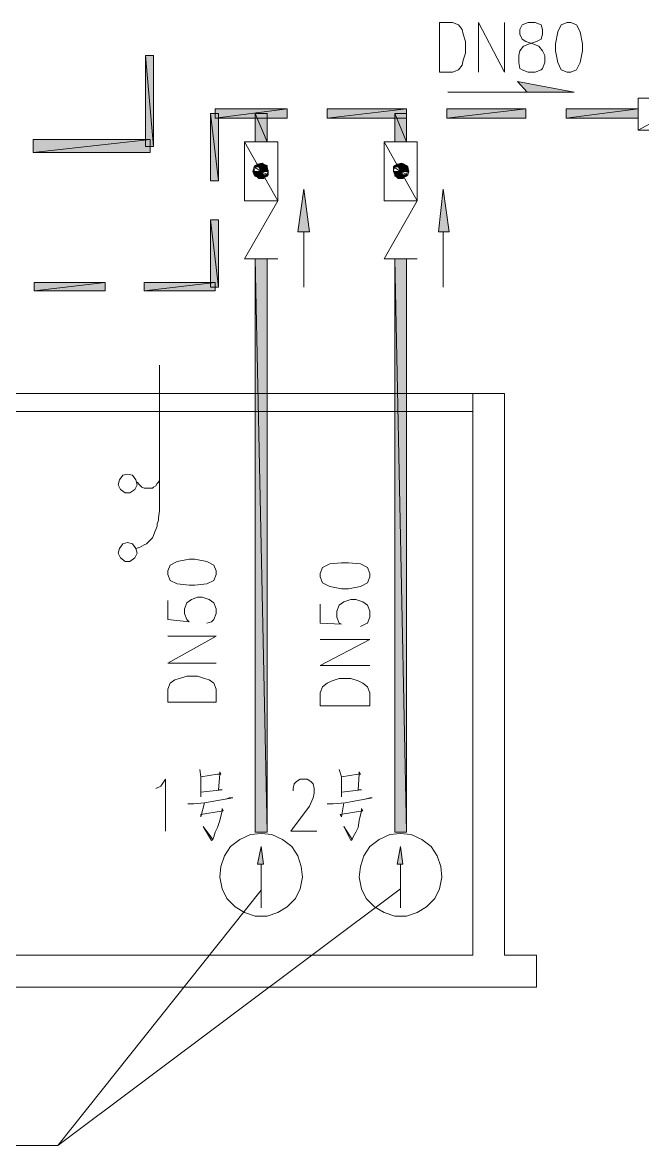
# Model space of a CAD drawing. Extents: x 2439 to 2860, y 496 to 788.
# Drawn here: x 2702.6 to 2739.2, y 575.7 to 642.1 of the extents above; entities that cross this region are included whole.
import ezdxf

# ---------------------------------------------------------------- set-up
doc = ezdxf.new("R2010")
doc.units = 0
doc.header["$LTSCALE"] = 15
doc.header["$MEASUREMENT"] = 0
doc.layers.get('0').update_dxf_attribs({"linetype": 'CONTINUOUS'})

msp = doc.modelspace()

# ---------------------------------------------------------------- hatches: boundary and pattern name
h = msp.add_hatch(color=0)
edge = h.paths.add_edge_path(flags=0)
edge.add_spline(control_points=[(2710.304, 640.143), (2710.304, 640.143), (2709.815, 640.143), (2709.815, 640.143), (2709.815, 640.143), (2710.304, 634.764), (2710.304, 634.764), (2710.304, 634.764), (2710.304, 640.143), (2710.304, 640.143)], knot_values=[0, 0, 0, 0, 1, 1, 1, 2, 2, 2, 3, 3, 3, 3], degree=3, periodic=0)
edge = h.paths.add_edge_path(flags=0)
edge.add_spline(control_points=[(2709.815, 640.143), (2709.815, 640.143), (2710.304, 634.764), (2710.304, 634.764), (2710.304, 634.764), (2709.815, 634.764), (2709.815, 634.764), (2709.815, 634.764), (2709.815, 640.143), (2709.815, 640.143)], knot_values=[0, 0, 0, 0, 1, 1, 1, 2, 2, 2, 3, 3, 3, 3], degree=3, periodic=0)
h = msp.add_hatch(color=0)
edge = h.paths.add_edge_path(flags=0)
edge.add_spline(control_points=[(2731.818, 638.606), (2731.818, 638.606), (2732.377, 637.977), (2732.377, 637.977), (2732.377, 637.977), (2735.171, 637.977), (2735.171, 637.977), (2735.171, 637.977), (2731.818, 638.606), (2731.818, 638.606)], knot_values=[0, 0, 0, 0, 1, 1, 1, 2, 2, 2, 3, 3, 3, 3], degree=3, periodic=0)
edge = h.paths.add_edge_path(flags=0)
edge.add_spline(control_points=[(2732.377, 637.977), (2732.377, 637.977), (2735.171, 637.977), (2735.171, 637.977), (2735.171, 637.977), (2735.171, 637.977), (2735.171, 637.977), (2735.171, 637.977), (2732.377, 637.977), (2732.377, 637.977)], knot_values=[0, 0, 0, 0, 1, 1, 1, 2, 2, 2, 3, 3, 3, 3], degree=3, periodic=0)
h = msp.add_hatch(color=0)
edge = h.paths.add_edge_path(flags=0)
edge.add_spline(control_points=[(2714.146, 636.72), (2714.146, 636.72), (2713.657, 636.72), (2713.657, 636.72), (2713.657, 636.72), (2714.146, 632.739), (2714.146, 632.739), (2714.146, 632.739), (2714.146, 636.72), (2714.146, 636.72)], knot_values=[0, 0, 0, 0, 1, 1, 1, 2, 2, 2, 3, 3, 3, 3], degree=3, periodic=0)
edge = h.paths.add_edge_path(flags=0)
edge.add_spline(control_points=[(2713.657, 636.72), (2713.657, 636.72), (2714.146, 632.739), (2714.146, 632.739), (2714.146, 632.739), (2713.657, 632.739), (2713.657, 632.739), (2713.657, 632.739), (2713.657, 636.72), (2713.657, 636.72)], knot_values=[0, 0, 0, 0, 1, 1, 1, 2, 2, 2, 3, 3, 3, 3], degree=3, periodic=0)
h = msp.add_hatch(color=0)
edge = h.paths.add_edge_path(flags=0)
edge.add_spline(control_points=[(2713.936, 637), (2713.936, 637), (2713.936, 636.441), (2713.936, 636.441), (2713.936, 636.441), (2718.197, 637), (2718.197, 637), (2718.197, 637), (2713.936, 637), (2713.936, 637)], knot_values=[0, 0, 0, 0, 1, 1, 1, 2, 2, 2, 3, 3, 3, 3], degree=3, periodic=0)
edge = h.paths.add_edge_path(flags=0)
edge.add_spline(control_points=[(2713.936, 636.441), (2713.936, 636.441), (2718.197, 637), (2718.197, 637), (2718.197, 637), (2718.197, 636.441), (2718.197, 636.441), (2718.197, 636.441), (2713.936, 636.441), (2713.936, 636.441)], knot_values=[0, 0, 0, 0, 1, 1, 1, 2, 2, 2, 3, 3, 3, 3], degree=3, periodic=0)
h = msp.add_hatch(color=0)
edge = h.paths.add_edge_path(flags=0)
edge.add_spline(control_points=[(2717.01, 636.72), (2717.01, 636.72), (2716.311, 636.72), (2716.311, 636.72), (2716.311, 636.72), (2717.01, 635.044), (2717.01, 635.044), (2717.01, 635.044), (2717.01, 636.72), (2717.01, 636.72)], knot_values=[0, 0, 0, 0, 1, 1, 1, 2, 2, 2, 3, 3, 3, 3], degree=3, periodic=0)
edge = h.paths.add_edge_path(flags=0)
edge.add_spline(control_points=[(2716.311, 636.72), (2716.311, 636.72), (2717.01, 635.044), (2717.01, 635.044), (2717.01, 635.044), (2716.311, 635.044), (2716.311, 635.044), (2716.311, 635.044), (2716.311, 636.72), (2716.311, 636.72)], knot_values=[0, 0, 0, 0, 1, 1, 1, 2, 2, 2, 3, 3, 3, 3], degree=3, periodic=0)
h = msp.add_hatch(color=0)
edge = h.paths.add_edge_path(flags=0)
edge.add_spline(control_points=[(2720.572, 637), (2720.572, 637), (2720.572, 636.441), (2720.572, 636.441), (2720.572, 636.441), (2725.252, 637), (2725.252, 637), (2725.252, 637), (2720.572, 637), (2720.572, 637)], knot_values=[0, 0, 0, 0, 1, 1, 1, 2, 2, 2, 3, 3, 3, 3], degree=3, periodic=0)
edge = h.paths.add_edge_path(flags=0)
edge.add_spline(control_points=[(2720.572, 636.441), (2720.572, 636.441), (2725.252, 637), (2725.252, 637), (2725.252, 637), (2725.252, 636.441), (2725.252, 636.441), (2725.252, 636.441), (2720.572, 636.441), (2720.572, 636.441)], knot_values=[0, 0, 0, 0, 1, 1, 1, 2, 2, 2, 3, 3, 3, 3], degree=3, periodic=0)
h = msp.add_hatch(color=0)
edge = h.paths.add_edge_path(flags=0)
edge.add_spline(control_points=[(2725.252, 636.72), (2725.252, 636.72), (2724.554, 636.72), (2724.554, 636.72), (2724.554, 636.72), (2725.252, 635.044), (2725.252, 635.044), (2725.252, 635.044), (2725.252, 636.72), (2725.252, 636.72)], knot_values=[0, 0, 0, 0, 1, 1, 1, 2, 2, 2, 3, 3, 3, 3], degree=3, periodic=0)
edge = h.paths.add_edge_path(flags=0)
edge.add_spline(control_points=[(2724.554, 636.72), (2724.554, 636.72), (2725.252, 635.044), (2725.252, 635.044), (2725.252, 635.044), (2724.554, 635.044), (2724.554, 635.044), (2724.554, 635.044), (2724.554, 636.72), (2724.554, 636.72)], knot_values=[0, 0, 0, 0, 1, 1, 1, 2, 2, 2, 3, 3, 3, 3], degree=3, periodic=0)
h = msp.add_hatch(color=0)
edge = h.paths.add_edge_path(flags=0)
edge.add_spline(control_points=[(2727.627, 637), (2727.627, 637), (2727.627, 636.441), (2727.627, 636.441), (2727.627, 636.441), (2732.307, 637), (2732.307, 637), (2732.307, 637), (2727.627, 637), (2727.627, 637)], knot_values=[0, 0, 0, 0, 1, 1, 1, 2, 2, 2, 3, 3, 3, 3], degree=3, periodic=0)
edge = h.paths.add_edge_path(flags=0)
edge.add_spline(control_points=[(2727.627, 636.441), (2727.627, 636.441), (2732.307, 637), (2732.307, 637), (2732.307, 637), (2732.307, 636.441), (2732.307, 636.441), (2732.307, 636.441), (2727.627, 636.441), (2727.627, 636.441)], knot_values=[0, 0, 0, 0, 1, 1, 1, 2, 2, 2, 3, 3, 3, 3], degree=3, periodic=0)
h = msp.add_hatch(color=0)
edge = h.paths.add_edge_path(flags=0)
edge.add_spline(control_points=[(2734.682, 637), (2734.682, 637), (2734.682, 636.441), (2734.682, 636.441), (2734.682, 636.441), (2738.943, 637), (2738.943, 637), (2738.943, 637), (2734.682, 637), (2734.682, 637)], knot_values=[0, 0, 0, 0, 1, 1, 1, 2, 2, 2, 3, 3, 3, 3], degree=3, periodic=0)
edge = h.paths.add_edge_path(flags=0)
edge.add_spline(control_points=[(2734.682, 636.441), (2734.682, 636.441), (2738.943, 637), (2738.943, 637), (2738.943, 637), (2738.943, 636.441), (2738.943, 636.441), (2738.943, 636.441), (2734.682, 636.441), (2734.682, 636.441)], knot_values=[0, 0, 0, 0, 1, 1, 1, 2, 2, 2, 3, 3, 3, 3], degree=3, periodic=0)
h = msp.add_hatch(color=0)
edge = h.paths.add_edge_path(flags=0)
edge.add_spline(control_points=[(2710.095, 634.415), (2710.095, 634.415), (2710.095, 635.183), (2710.095, 635.183), (2710.095, 635.183), (2703.179, 634.415), (2703.179, 634.415), (2703.179, 634.415), (2710.095, 634.415), (2710.095, 634.415)], knot_values=[0, 0, 0, 0, 1, 1, 1, 2, 2, 2, 3, 3, 3, 3], degree=3, periodic=0)
edge = h.paths.add_edge_path(flags=0)
edge.add_spline(control_points=[(2710.095, 635.183), (2710.095, 635.183), (2703.179, 634.415), (2703.179, 634.415), (2703.179, 634.415), (2703.179, 635.183), (2703.179, 635.183), (2703.179, 635.183), (2710.095, 635.183), (2710.095, 635.183)], knot_values=[0, 0, 0, 0, 1, 1, 1, 2, 2, 2, 3, 3, 3, 3], degree=3, periodic=0)
h = msp.add_hatch(color=0)
edge = h.paths.add_edge_path(flags=0)
edge.add_spline(control_points=[(2716.311, 633.647), (2716.311, 633.647), (2716.451, 633.647), (2716.451, 633.647), (2716.451, 633.647), (2716.451, 633.717), (2716.451, 633.717), (2716.451, 633.717), (2716.311, 633.647), (2716.311, 633.647)], knot_values=[0, 0, 0, 0, 1, 1, 1, 2, 2, 2, 3, 3, 3, 3], degree=3, periodic=0)
edge = h.paths.add_edge_path(flags=0)
edge.add_spline(control_points=[(2716.451, 633.647), (2716.451, 633.647), (2716.451, 633.717), (2716.451, 633.717), (2716.451, 633.717), (2717.01, 633.647), (2717.01, 633.647), (2717.01, 633.647), (2716.451, 633.647), (2716.451, 633.647)], knot_values=[0, 0, 0, 0, 1, 1, 1, 2, 2, 2, 3, 3, 3, 3], degree=3, periodic=0)
edge = h.paths.add_edge_path(flags=0)
edge.add_spline(control_points=[(2716.451, 633.717), (2716.451, 633.717), (2717.01, 633.647), (2717.01, 633.647), (2717.01, 633.647), (2716.8, 633.717), (2716.8, 633.717), (2716.8, 633.717), (2716.451, 633.717), (2716.451, 633.717)], knot_values=[0, 0, 0, 0, 1, 1, 1, 2, 2, 2, 3, 3, 3, 3], degree=3, periodic=0)
h = msp.add_hatch(color=0)
h.dxf.hatch_style = 2
h.paths.add_polyline_path([(2716.73, 633.786), (2716.451, 633.717), (2716.8, 633.717)])
h = msp.add_hatch(color=0)
edge = h.paths.add_edge_path(flags=0)
edge.add_spline(control_points=[(2724.554, 633.647), (2724.554, 633.647), (2724.763, 633.647), (2724.763, 633.647), (2724.763, 633.647), (2724.693, 633.717), (2724.693, 633.717), (2724.693, 633.717), (2724.554, 633.647), (2724.554, 633.647)], knot_values=[0, 0, 0, 0, 1, 1, 1, 2, 2, 2, 3, 3, 3, 3], degree=3, periodic=0)
edge = h.paths.add_edge_path(flags=0)
edge.add_spline(control_points=[(2724.763, 633.647), (2724.763, 633.647), (2724.693, 633.717), (2724.693, 633.717), (2724.693, 633.717), (2725.252, 633.647), (2725.252, 633.647), (2725.252, 633.647), (2724.763, 633.647), (2724.763, 633.647)], knot_values=[0, 0, 0, 0, 1, 1, 1, 2, 2, 2, 3, 3, 3, 3], degree=3, periodic=0)
edge = h.paths.add_edge_path(flags=0)
edge.add_spline(control_points=[(2724.693, 633.717), (2724.693, 633.717), (2725.252, 633.647), (2725.252, 633.647), (2725.252, 633.647), (2725.112, 633.717), (2725.112, 633.717), (2725.112, 633.717), (2724.693, 633.717), (2724.693, 633.717)], knot_values=[0, 0, 0, 0, 1, 1, 1, 2, 2, 2, 3, 3, 3, 3], degree=3, periodic=0)
h = msp.add_hatch(color=0)
h.dxf.hatch_style = 2
h.paths.add_polyline_path([(2724.973, 633.786), (2724.693, 633.717), (2725.112, 633.717)])
h = msp.add_hatch(color=0)
edge = h.paths.add_edge_path(flags=0)
edge.add_spline(control_points=[(2716.241, 633.088), (2716.241, 633.088), (2716.8, 633.088), (2716.8, 633.088), (2716.8, 633.088), (2716.172, 633.297), (2716.172, 633.297), (2716.172, 633.297), (2716.241, 633.088), (2716.241, 633.088)], knot_values=[0, 0, 0, 0, 1, 1, 1, 2, 2, 2, 3, 3, 3, 3], degree=3, periodic=0)
edge = h.paths.add_edge_path(flags=0)
edge.add_spline(control_points=[(2716.8, 633.088), (2716.8, 633.088), (2716.172, 633.297), (2716.172, 633.297), (2716.172, 633.297), (2716.661, 633.297), (2716.661, 633.297), (2716.661, 633.297), (2716.8, 633.088), (2716.8, 633.088)], knot_values=[0, 0, 0, 0, 1, 1, 1, 2, 2, 2, 3, 3, 3, 3], degree=3, periodic=0)
h = msp.add_hatch(color=0)
edge = h.paths.add_edge_path(flags=0)
edge.add_spline(control_points=[(2716.311, 633.018), (2716.311, 633.018), (2716.8, 633.018), (2716.8, 633.018), (2716.8, 633.018), (2716.241, 633.088), (2716.241, 633.088), (2716.241, 633.088), (2716.311, 633.018), (2716.311, 633.018)], knot_values=[0, 0, 0, 0, 1, 1, 1, 2, 2, 2, 3, 3, 3, 3], degree=3, periodic=0)
edge = h.paths.add_edge_path(flags=0)
edge.add_spline(control_points=[(2716.8, 633.018), (2716.8, 633.018), (2716.241, 633.088), (2716.241, 633.088), (2716.241, 633.088), (2716.8, 633.088), (2716.8, 633.088), (2716.8, 633.088), (2716.8, 633.018), (2716.8, 633.018)], knot_values=[0, 0, 0, 0, 1, 1, 1, 2, 2, 2, 3, 3, 3, 3], degree=3, periodic=0)
h = msp.add_hatch(color=0)
edge = h.paths.add_edge_path(flags=0)
edge.add_spline(control_points=[(2716.521, 633.577), (2716.521, 633.577), (2717.01, 633.577), (2717.01, 633.577), (2717.01, 633.577), (2716.451, 633.647), (2716.451, 633.647), (2716.451, 633.647), (2716.521, 633.577), (2716.521, 633.577)], knot_values=[0, 0, 0, 0, 1, 1, 1, 2, 2, 2, 3, 3, 3, 3], degree=3, periodic=0)
edge = h.paths.add_edge_path(flags=0)
edge.add_spline(control_points=[(2717.01, 633.577), (2717.01, 633.577), (2716.451, 633.647), (2716.451, 633.647), (2716.451, 633.647), (2717.01, 633.647), (2717.01, 633.647), (2717.01, 633.647), (2717.01, 633.577), (2717.01, 633.577)], knot_values=[0, 0, 0, 0, 1, 1, 1, 2, 2, 2, 3, 3, 3, 3], degree=3, periodic=0)
h = msp.add_hatch(color=0)
edge = h.paths.add_edge_path(flags=0)
edge.add_spline(control_points=[(2716.661, 633.297), (2716.661, 633.297), (2717.08, 633.297), (2717.08, 633.297), (2717.08, 633.297), (2716.521, 633.577), (2716.521, 633.577), (2716.521, 633.577), (2716.661, 633.297), (2716.661, 633.297)], knot_values=[0, 0, 0, 0, 1, 1, 1, 2, 2, 2, 3, 3, 3, 3], degree=3, periodic=0)
edge = h.paths.add_edge_path(flags=0)
edge.add_spline(control_points=[(2717.08, 633.297), (2717.08, 633.297), (2716.521, 633.577), (2716.521, 633.577), (2716.521, 633.577), (2717.01, 633.577), (2717.01, 633.577), (2717.01, 633.577), (2717.08, 633.297), (2717.08, 633.297)], knot_values=[0, 0, 0, 0, 1, 1, 1, 2, 2, 2, 3, 3, 3, 3], degree=3, periodic=0)
h = msp.add_hatch(color=0)
edge = h.paths.add_edge_path(flags=0)
edge.add_spline(control_points=[(2724.554, 633.088), (2724.554, 633.088), (2725.043, 633.088), (2725.043, 633.088), (2725.043, 633.088), (2724.484, 633.297), (2724.484, 633.297), (2724.484, 633.297), (2724.554, 633.088), (2724.554, 633.088)], knot_values=[0, 0, 0, 0, 1, 1, 1, 2, 2, 2, 3, 3, 3, 3], degree=3, periodic=0)
edge = h.paths.add_edge_path(flags=0)
edge.add_spline(control_points=[(2725.043, 633.088), (2725.043, 633.088), (2724.484, 633.297), (2724.484, 633.297), (2724.484, 633.297), (2724.903, 633.297), (2724.903, 633.297), (2724.903, 633.297), (2725.043, 633.088), (2725.043, 633.088)], knot_values=[0, 0, 0, 0, 1, 1, 1, 2, 2, 2, 3, 3, 3, 3], degree=3, periodic=0)
h = msp.add_hatch(color=0)
edge = h.paths.add_edge_path(flags=0)
edge.add_spline(control_points=[(2724.554, 633.018), (2724.554, 633.018), (2725.112, 633.018), (2725.112, 633.018), (2725.112, 633.018), (2724.554, 633.088), (2724.554, 633.088), (2724.554, 633.088), (2724.554, 633.018), (2724.554, 633.018)], knot_values=[0, 0, 0, 0, 1, 1, 1, 2, 2, 2, 3, 3, 3, 3], degree=3, periodic=0)
edge = h.paths.add_edge_path(flags=0)
edge.add_spline(control_points=[(2725.112, 633.018), (2725.112, 633.018), (2724.554, 633.088), (2724.554, 633.088), (2724.554, 633.088), (2725.043, 633.088), (2725.043, 633.088), (2725.043, 633.088), (2725.112, 633.018), (2725.112, 633.018)], knot_values=[0, 0, 0, 0, 1, 1, 1, 2, 2, 2, 3, 3, 3, 3], degree=3, periodic=0)
h = msp.add_hatch(color=0)
edge = h.paths.add_edge_path(flags=0)
edge.add_spline(control_points=[(2724.763, 633.577), (2724.763, 633.577), (2725.322, 633.577), (2725.322, 633.577), (2725.322, 633.577), (2724.763, 633.647), (2724.763, 633.647), (2724.763, 633.647), (2724.763, 633.577), (2724.763, 633.577)], knot_values=[0, 0, 0, 0, 1, 1, 1, 2, 2, 2, 3, 3, 3, 3], degree=3, periodic=0)
edge = h.paths.add_edge_path(flags=0)
edge.add_spline(control_points=[(2725.322, 633.577), (2725.322, 633.577), (2724.763, 633.647), (2724.763, 633.647), (2724.763, 633.647), (2725.252, 633.647), (2725.252, 633.647), (2725.252, 633.647), (2725.322, 633.577), (2725.322, 633.577)], knot_values=[0, 0, 0, 0, 1, 1, 1, 2, 2, 2, 3, 3, 3, 3], degree=3, periodic=0)
h = msp.add_hatch(color=0)
edge = h.paths.add_edge_path(flags=0)
edge.add_spline(control_points=[(2724.903, 633.297), (2724.903, 633.297), (2725.392, 633.297), (2725.392, 633.297), (2725.392, 633.297), (2724.763, 633.577), (2724.763, 633.577), (2724.763, 633.577), (2724.903, 633.297), (2724.903, 633.297)], knot_values=[0, 0, 0, 0, 1, 1, 1, 2, 2, 2, 3, 3, 3, 3], degree=3, periodic=0)
edge = h.paths.add_edge_path(flags=0)
edge.add_spline(control_points=[(2725.392, 633.297), (2725.392, 633.297), (2724.763, 633.577), (2724.763, 633.577), (2724.763, 633.577), (2725.322, 633.577), (2725.322, 633.577), (2725.322, 633.577), (2725.392, 633.297), (2725.392, 633.297)], knot_values=[0, 0, 0, 0, 1, 1, 1, 2, 2, 2, 3, 3, 3, 3], degree=3, periodic=0)
h = msp.add_hatch(color=0)
edge = h.paths.add_edge_path(flags=0)
edge.add_spline(control_points=[(2716.451, 632.948), (2716.451, 632.948), (2716.87, 632.948), (2716.87, 632.948), (2716.87, 632.948), (2716.311, 633.018), (2716.311, 633.018), (2716.311, 633.018), (2716.451, 632.948), (2716.451, 632.948)], knot_values=[0, 0, 0, 0, 1, 1, 1, 2, 2, 2, 3, 3, 3, 3], degree=3, periodic=0)
edge = h.paths.add_edge_path(flags=0)
edge.add_spline(control_points=[(2716.87, 632.948), (2716.87, 632.948), (2716.311, 633.018), (2716.311, 633.018), (2716.311, 633.018), (2716.8, 633.018), (2716.8, 633.018), (2716.8, 633.018), (2716.87, 632.948), (2716.87, 632.948)], knot_values=[0, 0, 0, 0, 1, 1, 1, 2, 2, 2, 3, 3, 3, 3], degree=3, periodic=0)
h = msp.add_hatch(color=0)
h.dxf.hatch_style = 2
h.paths.add_polyline_path([(2716.451, 632.948), (2716.87, 632.948), (2716.591, 632.878)])
h = msp.add_hatch(color=0)
h.dxf.hatch_style = 2
h.paths.add_polyline_path([(2716.8, 633.018), (2717.01, 633.018), (2716.87, 632.948)])
h = msp.add_hatch(color=0)
edge = h.paths.add_edge_path(flags=0)
edge.add_spline(control_points=[(2724.763, 632.948), (2724.763, 632.948), (2725.112, 632.948), (2725.112, 632.948), (2725.112, 632.948), (2724.554, 633.018), (2724.554, 633.018), (2724.554, 633.018), (2724.763, 632.948), (2724.763, 632.948)], knot_values=[0, 0, 0, 0, 1, 1, 1, 2, 2, 2, 3, 3, 3, 3], degree=3, periodic=0)
edge = h.paths.add_edge_path(flags=0)
edge.add_spline(control_points=[(2725.112, 632.948), (2725.112, 632.948), (2724.554, 633.018), (2724.554, 633.018), (2724.554, 633.018), (2725.112, 633.018), (2725.112, 633.018), (2725.112, 633.018), (2725.112, 632.948), (2725.112, 632.948)], knot_values=[0, 0, 0, 0, 1, 1, 1, 2, 2, 2, 3, 3, 3, 3], degree=3, periodic=0)
h = msp.add_hatch(color=0)
h.dxf.hatch_style = 2
h.paths.add_polyline_path([(2724.763, 632.948), (2725.112, 632.948), (2724.833, 632.878)])
h = msp.add_hatch(color=0)
h.dxf.hatch_style = 2
h.paths.add_polyline_path([(2725.112, 633.018), (2725.252, 633.018), (2725.112, 632.948)])
h = msp.add_hatch(color=0)
h.dxf.hatch_style = 2
h.paths.add_polyline_path([(2718.826, 629.735), (2719.175, 632.25), (2719.524, 629.735)])
h = msp.add_hatch(color=0)
h.dxf.hatch_style = 2
h.paths.add_polyline_path([(2727.138, 629.735), (2727.417, 632.25), (2727.767, 629.735)])
h = msp.add_hatch(color=0)
edge = h.paths.add_edge_path(flags=0)
edge.add_spline(control_points=[(2714.146, 630.434), (2714.146, 630.434), (2713.657, 630.434), (2713.657, 630.434), (2713.657, 630.434), (2714.146, 626.452), (2714.146, 626.452), (2714.146, 626.452), (2714.146, 630.434), (2714.146, 630.434)], knot_values=[0, 0, 0, 0, 1, 1, 1, 2, 2, 2, 3, 3, 3, 3], degree=3, periodic=0)
edge = h.paths.add_edge_path(flags=0)
edge.add_spline(control_points=[(2713.657, 630.434), (2713.657, 630.434), (2714.146, 626.452), (2714.146, 626.452), (2714.146, 626.452), (2713.657, 626.452), (2713.657, 626.452), (2713.657, 626.452), (2713.657, 630.434), (2713.657, 630.434)], knot_values=[0, 0, 0, 0, 1, 1, 1, 2, 2, 2, 3, 3, 3, 3], degree=3, periodic=0)
h = msp.add_hatch(color=0)
edge = h.paths.add_edge_path(flags=0)
edge.add_spline(control_points=[(2717.01, 628.129), (2717.01, 628.129), (2716.311, 628.129), (2716.311, 628.129), (2716.311, 628.129), (2717.01, 594.251), (2717.01, 594.251), (2717.01, 594.251), (2717.01, 628.129), (2717.01, 628.129)], knot_values=[0, 0, 0, 0, 1, 1, 1, 2, 2, 2, 3, 3, 3, 3], degree=3, periodic=0)
edge = h.paths.add_edge_path(flags=0)
edge.add_spline(control_points=[(2716.311, 628.129), (2716.311, 628.129), (2717.01, 594.251), (2717.01, 594.251), (2717.01, 594.251), (2716.311, 594.251), (2716.311, 594.251), (2716.311, 594.251), (2716.311, 628.129), (2716.311, 628.129)], knot_values=[0, 0, 0, 0, 1, 1, 1, 2, 2, 2, 3, 3, 3, 3], degree=3, periodic=0)
h = msp.add_hatch(color=0)
edge = h.paths.add_edge_path(flags=0)
edge.add_spline(control_points=[(2725.252, 628.129), (2725.252, 628.129), (2724.554, 628.129), (2724.554, 628.129), (2724.554, 628.129), (2725.252, 594.251), (2725.252, 594.251), (2725.252, 594.251), (2725.252, 628.129), (2725.252, 628.129)], knot_values=[0, 0, 0, 0, 1, 1, 1, 2, 2, 2, 3, 3, 3, 3], degree=3, periodic=0)
edge = h.paths.add_edge_path(flags=0)
edge.add_spline(control_points=[(2724.554, 628.129), (2724.554, 628.129), (2725.252, 594.251), (2725.252, 594.251), (2725.252, 594.251), (2724.554, 594.251), (2724.554, 594.251), (2724.554, 594.251), (2724.554, 628.129), (2724.554, 628.129)], knot_values=[0, 0, 0, 0, 1, 1, 1, 2, 2, 2, 3, 3, 3, 3], degree=3, periodic=0)
h = msp.add_hatch(color=0)
edge = h.paths.add_edge_path(flags=0)
edge.add_spline(control_points=[(2703.249, 626.732), (2703.249, 626.732), (2703.249, 626.243), (2703.249, 626.243), (2703.249, 626.243), (2707.44, 626.732), (2707.44, 626.732), (2707.44, 626.732), (2703.249, 626.732), (2703.249, 626.732)], knot_values=[0, 0, 0, 0, 1, 1, 1, 2, 2, 2, 3, 3, 3, 3], degree=3, periodic=0)
edge = h.paths.add_edge_path(flags=0)
edge.add_spline(control_points=[(2703.249, 626.243), (2703.249, 626.243), (2707.44, 626.732), (2707.44, 626.732), (2707.44, 626.732), (2707.44, 626.243), (2707.44, 626.243), (2707.44, 626.243), (2703.249, 626.243), (2703.249, 626.243)], knot_values=[0, 0, 0, 0, 1, 1, 1, 2, 2, 2, 3, 3, 3, 3], degree=3, periodic=0)
h = msp.add_hatch(color=0)
edge = h.paths.add_edge_path(flags=0)
edge.add_spline(control_points=[(2709.745, 626.732), (2709.745, 626.732), (2709.745, 626.243), (2709.745, 626.243), (2709.745, 626.243), (2713.936, 626.732), (2713.936, 626.732), (2713.936, 626.732), (2709.745, 626.732), (2709.745, 626.732)], knot_values=[0, 0, 0, 0, 1, 1, 1, 2, 2, 2, 3, 3, 3, 3], degree=3, periodic=0)
edge = h.paths.add_edge_path(flags=0)
edge.add_spline(control_points=[(2709.745, 626.243), (2709.745, 626.243), (2713.936, 626.732), (2713.936, 626.732), (2713.936, 626.732), (2713.936, 626.243), (2713.936, 626.243), (2713.936, 626.243), (2709.745, 626.243), (2709.745, 626.243)], knot_values=[0, 0, 0, 0, 1, 1, 1, 2, 2, 2, 3, 3, 3, 3], degree=3, periodic=0)
h = msp.add_hatch(color=0)
h.dxf.hatch_style = 2
h.paths.add_polyline_path([(2716.661, 593.413), (2716.451, 592.365), (2716.8, 592.365)])
h = msp.add_hatch(color=0)
h.dxf.hatch_style = 2
h.paths.add_polyline_path([(2724.903, 593.413), (2724.693, 592.365), (2725.043, 592.365)])

# ---------------------------------------------------------------- linework, layer by layer
at = {"color": 0, "lineweight": 5}
for points in [[(2727.208, 639.165), (2727.208, 642.099), (2727.976, 642.099), (2728.325, 641.959), (2728.535, 641.679), (2728.605, 641.4), (2728.745, 640.981), (2728.745, 640.282), (2728.605, 639.863), (2728.535, 639.584), (2728.325, 639.305), (2727.976, 639.165), (2727.208, 639.165)], [(2729.513, 639.165), (2729.513, 642.099), (2731.05, 639.165), (2731.05, 642.099)], [(2732.447, 642.099), (2732.097, 641.959), (2731.958, 641.679), (2731.958, 641.4), (2732.097, 641.121), (2732.307, 640.981), (2732.726, 640.841), (2733.075, 640.702), (2733.285, 640.422), (2733.425, 640.143), (2733.425, 639.724), (2733.285, 639.374), (2733.215, 639.305), (2732.866, 639.165), (2732.447, 639.165), (2732.097, 639.305), (2731.958, 639.374), (2731.888, 639.724), (2731.888, 640.143), (2731.958, 640.422), (2732.167, 640.702), (2732.516, 640.841), (2732.936, 640.981), (2733.215, 641.121), (2733.285, 641.4), (2733.285, 641.679), (2733.215, 641.959), (2732.866, 642.099), (2732.447, 642.099)], [(2734.752, 642.099), (2734.402, 641.959), (2734.193, 641.54), (2734.053, 640.841), (2734.053, 640.422), (2734.193, 639.724), (2734.402, 639.305), (2734.752, 639.165), (2734.961, 639.165), (2735.31, 639.305), (2735.52, 639.724), (2735.66, 640.422), (2735.66, 640.841), (2735.52, 641.54), (2735.31, 641.959), (2734.961, 642.099), (2734.752, 642.099)], [(2735.171, 637.977), (2731.818, 638.606)], [(2727.697, 637.977), (2735.171, 637.977)], [(2742.435, 637.628), (2738.943, 635.742), (2738.943, 637.628), (2742.435, 637.628), (2742.435, 635.742), (2738.943, 635.742)], [(2738.943, 637), (2738.943, 636.441)], [(2717.638, 635.044), (2717.638, 631.551), (2715.683, 631.551), (2715.683, 635.044)], [(2717.638, 628.129), (2715.683, 628.129), (2717.638, 631.551), (2715.683, 635.044), (2717.638, 635.044)], [(2723.925, 635.044), (2725.881, 635.044)], [(2723.925, 631.551), (2725.881, 631.551), (2723.925, 635.044)], [(2723.925, 631.551), (2723.925, 635.044)], [(2725.881, 631.551), (2725.881, 635.044)], [(2710.304, 634.764), (2709.815, 634.764)], [(2716.661, 633.717), (2716.381, 633.647), (2716.241, 633.367), (2716.311, 633.088), (2716.521, 632.878), (2716.8, 632.878), (2717.01, 633.088), (2717.08, 633.367), (2716.94, 633.647), (2716.661, 633.717)], [(2716.73, 633.786), (2716.451, 633.717), (2716.8, 633.717), (2716.73, 633.786)], [(2724.903, 633.717), (2724.623, 633.647), (2724.484, 633.367), (2724.554, 633.088), (2724.763, 632.878), (2725.043, 632.878), (2725.252, 633.088), (2725.322, 633.367), (2725.182, 633.647), (2724.903, 633.717)], [(2724.973, 633.786), (2724.693, 633.717), (2725.112, 633.717), (2724.973, 633.786)], [(2716.451, 632.948), (2716.87, 632.948), (2716.591, 632.878), (2716.451, 632.948)], [(2716.8, 633.018), (2717.01, 633.018), (2716.87, 632.948), (2716.8, 633.018)], [(2724.763, 632.948), (2725.112, 632.948), (2724.833, 632.878), (2724.763, 632.948)], [(2725.112, 633.018), (2725.252, 633.018), (2725.112, 632.948), (2725.112, 633.018)], [(2718.826, 629.735), (2719.175, 632.25), (2719.524, 629.735), (2718.826, 629.735)], [(2727.138, 629.735), (2727.417, 632.25), (2727.767, 629.735), (2727.138, 629.735)], [(2725.881, 631.551), (2723.925, 628.129), (2725.881, 628.129)], [(2719.175, 626.452), (2719.175, 629.735)], [(2727.417, 626.452), (2727.417, 629.735)], [(2714.146, 626.452), (2713.657, 626.452)], [(2713.936, 626.732), (2713.936, 626.243)], [(2709.256, 611.015), (2709.466, 611.085), (2709.606, 611.155), (2709.745, 611.225), (2709.885, 611.295), (2710.025, 611.434), (2710.164, 611.574), (2710.234, 611.644), (2710.304, 611.784), (2710.374, 611.993), (2710.444, 612.133), (2710.514, 612.342), (2710.514, 612.482), (2710.584, 612.692), (2710.584, 612.831), (2710.653, 613.251), (2710.653, 613.67), (2710.653, 614.019), (2710.653, 614.368), (2710.653, 614.787), (2710.653, 615.486), (2710.653, 616.184), (2710.653, 617.581), (2710.653, 618.28), (2710.653, 618.978), (2710.653, 620.375), (2710.653, 621.842)], [(2682.155, 620.166), (2731.05, 620.166)], [(2718.756, 620.166), (2719.874, 620.166)], [(2729.164, 586.987), (2729.164, 620.166)], [(2731.05, 586.987), (2731.05, 620.166)], [(2684.25, 619.118), (2729.164, 619.118)], [(2708.767, 615.416), (2708.488, 615.346), (2708.279, 615.067), (2708.209, 614.787), (2708.348, 614.508), (2708.628, 614.298), (2708.907, 614.298), (2709.187, 614.508), (2709.326, 614.787), (2709.256, 615.067), (2709.047, 615.346), (2708.767, 615.416)], [(2709.326, 614.927), (2709.466, 614.787), (2709.536, 614.717), (2709.606, 614.648), (2709.745, 614.578), (2709.815, 614.578), (2709.955, 614.578), (2710.025, 614.578), (2710.095, 614.578), (2710.234, 614.578), (2710.304, 614.648), (2710.444, 614.717), (2710.514, 614.857), (2710.584, 614.927), (2710.653, 615.067), (2710.653, 615.206)], [(2708.767, 611.365), (2708.488, 611.295), (2708.279, 611.015), (2708.209, 610.736), (2708.348, 610.457), (2708.628, 610.247), (2708.907, 610.247), (2709.187, 610.457), (2709.326, 610.736), (2709.256, 611.015), (2709.047, 611.295), (2708.767, 611.365)], [(2711.142, 609.479), (2711.282, 609.129), (2711.701, 608.92), (2712.4, 608.85), (2712.749, 608.85), (2713.447, 608.92), (2713.867, 609.129), (2714.006, 609.479), (2714.006, 609.688), (2713.867, 610.037), (2713.447, 610.247), (2712.749, 610.387), (2712.4, 610.387), (2711.701, 610.247), (2711.282, 610.037), (2711.142, 609.688), (2711.142, 609.479)], [(2720.153, 609.339), (2720.293, 608.99), (2720.712, 608.78), (2721.41, 608.64), (2721.829, 608.64), (2722.528, 608.78), (2722.947, 608.99), (2723.087, 609.339), (2723.087, 609.548), (2722.947, 609.898), (2722.528, 610.107), (2721.829, 610.177), (2721.41, 610.177), (2720.712, 610.107), (2720.293, 609.898), (2720.153, 609.548), (2720.153, 609.339)], [(2711.142, 607.942), (2711.142, 606.824), (2712.4, 606.685), (2712.26, 606.824), (2712.12, 607.174), (2712.12, 607.453), (2712.26, 607.802), (2712.539, 608.012), (2712.889, 608.151), (2713.168, 608.151), (2713.587, 608.012), (2713.867, 607.802), (2714.006, 607.453), (2714.006, 607.174), (2713.867, 606.824), (2713.727, 606.685), (2713.447, 606.615)], [(2720.153, 607.732), (2720.153, 606.615), (2721.41, 606.545), (2721.271, 606.615), (2721.131, 606.964), (2721.131, 607.313), (2721.271, 607.663), (2721.55, 607.872), (2721.969, 608.012), (2722.249, 608.012), (2722.668, 607.872), (2722.947, 607.663), (2723.087, 607.313), (2723.087, 606.964), (2722.947, 606.615), (2722.807, 606.545), (2722.528, 606.405)], [(2714.006, 604.24), (2711.142, 604.24), (2714.006, 605.846), (2711.142, 605.846)], [(2723.087, 604.1), (2720.153, 604.1), (2723.087, 605.637), (2720.153, 605.637)], [(2714.006, 601.935), (2711.142, 601.935), (2711.142, 602.703), (2711.282, 603.052), (2711.561, 603.262), (2711.841, 603.332), (2712.26, 603.472), (2712.889, 603.472), (2713.308, 603.332), (2713.587, 603.262), (2713.867, 603.052), (2714.006, 602.703), (2714.006, 601.935)], [(2723.087, 601.725), (2720.153, 601.725), (2720.153, 602.494), (2720.293, 602.843), (2720.572, 603.052), (2720.852, 603.192), (2721.271, 603.332), (2721.969, 603.332), (2722.388, 603.192), (2722.668, 603.052), (2722.947, 602.843), (2723.087, 602.494), (2723.087, 601.725)], [(2713.028, 597.953), (2713.098, 597.534), (2713.098, 596.347), (2713.098, 596.626), (2714.355, 596.766), (2714.146, 596.766), (2714.216, 597.674), (2714.216, 597.814), (2714.286, 597.674), (2714.076, 597.674), (2713.098, 597.534)], [(2721.271, 597.953), (2721.41, 597.534), (2721.41, 596.347), (2721.41, 596.626), (2722.598, 596.766), (2722.388, 596.766), (2722.458, 597.674), (2722.458, 597.814), (2722.528, 597.674), (2722.388, 597.674), (2721.41, 597.534)], [(2710.444, 596.836), (2710.723, 596.975), (2711.003, 597.395), (2711.003, 594.321)], [(2718.546, 596.696), (2718.546, 596.836), (2718.616, 597.115), (2718.756, 597.255), (2718.966, 597.395), (2719.385, 597.395), (2719.594, 597.255), (2719.734, 597.115), (2719.804, 596.836), (2719.804, 596.556), (2719.734, 596.277), (2719.524, 595.788), (2718.407, 594.321), (2719.943, 594.321)], [(2712.33, 595.928), (2712.679, 595.928), (2713.308, 595.998), (2714.984, 596.277), (2714.775, 596.277), (2714.565, 596.207)], [(2713.308, 595.998), (2713.098, 595.159), (2713.098, 595.299), (2714.425, 595.509), (2714.355, 595.648), (2714.355, 595.509), (2714.216, 594.95), (2714.076, 594.531), (2713.936, 594.251), (2713.867, 593.972), (2713.797, 593.832), (2713.727, 593.762), (2713.238, 594.601), (2713.797, 593.832)], [(2720.572, 595.928), (2720.921, 595.928), (2721.62, 595.998), (2723.226, 596.277), (2723.087, 596.277), (2722.807, 596.207)], [(2721.55, 595.998), (2721.41, 595.159), (2721.34, 595.299), (2722.668, 595.509), (2722.598, 595.648), (2722.598, 595.509), (2722.458, 594.95), (2722.388, 594.531), (2722.249, 594.251), (2722.109, 593.972), (2722.039, 593.832), (2721.969, 593.762), (2721.55, 594.601), (2722.039, 593.832)], [(2716.661, 594.181), (2716.032, 594.112), (2715.403, 593.832), (2714.844, 593.413), (2714.495, 592.854), (2714.286, 592.226), (2714.216, 591.597), (2714.355, 590.899), (2714.635, 590.34), (2715.124, 589.851), (2715.683, 589.502), (2716.311, 589.292), (2717.01, 589.292), (2717.638, 589.502), (2718.197, 589.851), (2718.686, 590.34), (2718.966, 590.899), (2719.105, 591.597), (2719.035, 592.226), (2718.826, 592.854), (2718.477, 593.413), (2717.918, 593.832), (2717.289, 594.112), (2716.661, 594.181)], [(2724.903, 594.181), (2724.274, 594.112), (2723.646, 593.832), (2723.087, 593.413), (2722.737, 592.854), (2722.528, 592.226), (2722.458, 591.597), (2722.598, 590.899), (2722.877, 590.34), (2723.366, 589.851), (2723.925, 589.502), (2724.554, 589.292), (2725.252, 589.292), (2725.881, 589.502), (2726.44, 589.851), (2726.928, 590.34), (2727.208, 590.899), (2727.348, 591.597), (2727.278, 592.226), (2727.068, 592.854), (2726.719, 593.413), (2726.16, 593.832), (2725.531, 594.112), (2724.903, 594.181)], [(2716.661, 593.413), (2716.451, 592.365), (2716.8, 592.365), (2716.661, 593.413)], [(2724.903, 593.413), (2724.693, 592.365), (2725.043, 592.365), (2724.903, 593.413)], [(2716.451, 592.365), (2716.661, 592.365), (2716.661, 592.365), (2716.451, 592.365)], [(2716.661, 592.365), (2716.8, 592.365), (2716.8, 592.365), (2716.661, 592.365)], [(2716.661, 590.899), (2716.661, 592.365)], [(2724.693, 592.365), (2724.903, 592.365), (2724.903, 592.365), (2724.693, 592.365)], [(2724.903, 590.899), (2724.903, 592.365)], [(2724.903, 592.365), (2725.043, 592.365), (2725.043, 592.365), (2724.903, 592.365)], [(2716.661, 591.876), (2716.661, 589.781)], [(2724.903, 591.876), (2724.903, 589.781)], [(2680.897, 575.741), (2704.646, 575.741), (2716.661, 590.829)], [(2724.903, 590.899), (2704.646, 575.741)], [(2680.269, 585.101), (2732.936, 585.101), (2732.936, 586.987)], [(2684.25, 586.987), (2729.164, 586.987)], [(2731.05, 586.987), (2732.936, 586.987)]]:
    msp.add_lwpolyline(points, dxfattribs=at)
for points in [[(2710.304, 640.143), (2710.304, 640.143), (2709.815, 640.143), (2709.815, 640.143), (2709.815, 640.143), (2710.304, 634.764), (2710.304, 634.764), (2710.304, 634.764), (2710.304, 640.143), (2710.304, 640.143)], [(2709.815, 640.143), (2709.815, 640.143), (2710.304, 634.764), (2710.304, 634.764), (2710.304, 634.764), (2709.815, 634.764), (2709.815, 634.764), (2709.815, 634.764), (2709.815, 640.143), (2709.815, 640.143)], [(2731.818, 638.606), (2731.818, 638.606), (2732.377, 637.977), (2732.377, 637.977), (2732.377, 637.977), (2735.171, 637.977), (2735.171, 637.977), (2735.171, 637.977), (2731.818, 638.606), (2731.818, 638.606)], [(2732.377, 637.977), (2732.377, 637.977), (2735.171, 637.977), (2735.171, 637.977), (2735.171, 637.977), (2735.171, 637.977), (2735.171, 637.977), (2735.171, 637.977), (2732.377, 637.977), (2732.377, 637.977)], [(2714.146, 636.72), (2714.146, 636.72), (2713.657, 636.72), (2713.657, 636.72), (2713.657, 636.72), (2714.146, 632.739), (2714.146, 632.739), (2714.146, 632.739), (2714.146, 636.72), (2714.146, 636.72)], [(2713.657, 636.72), (2713.657, 636.72), (2714.146, 632.739), (2714.146, 632.739), (2714.146, 632.739), (2713.657, 632.739), (2713.657, 632.739), (2713.657, 632.739), (2713.657, 636.72), (2713.657, 636.72)], [(2713.936, 637), (2713.936, 637), (2713.936, 636.441), (2713.936, 636.441), (2713.936, 636.441), (2718.197, 637), (2718.197, 637), (2718.197, 637), (2713.936, 637), (2713.936, 637)], [(2713.936, 636.441), (2713.936, 636.441), (2718.197, 637), (2718.197, 637), (2718.197, 637), (2718.197, 636.441), (2718.197, 636.441), (2718.197, 636.441), (2713.936, 636.441), (2713.936, 636.441)], [(2717.01, 636.72), (2717.01, 636.72), (2716.311, 636.72), (2716.311, 636.72), (2716.311, 636.72), (2717.01, 635.044), (2717.01, 635.044), (2717.01, 635.044), (2717.01, 636.72), (2717.01, 636.72)], [(2716.311, 636.72), (2716.311, 636.72), (2717.01, 635.044), (2717.01, 635.044), (2717.01, 635.044), (2716.311, 635.044), (2716.311, 635.044), (2716.311, 635.044), (2716.311, 636.72), (2716.311, 636.72)], [(2720.572, 637), (2720.572, 637), (2720.572, 636.441), (2720.572, 636.441), (2720.572, 636.441), (2725.252, 637), (2725.252, 637), (2725.252, 637), (2720.572, 637), (2720.572, 637)], [(2720.572, 636.441), (2720.572, 636.441), (2725.252, 637), (2725.252, 637), (2725.252, 637), (2725.252, 636.441), (2725.252, 636.441), (2725.252, 636.441), (2720.572, 636.441), (2720.572, 636.441)], [(2725.252, 636.72), (2725.252, 636.72), (2724.554, 636.72), (2724.554, 636.72), (2724.554, 636.72), (2725.252, 635.044), (2725.252, 635.044), (2725.252, 635.044), (2725.252, 636.72), (2725.252, 636.72)], [(2724.554, 636.72), (2724.554, 636.72), (2725.252, 635.044), (2725.252, 635.044), (2725.252, 635.044), (2724.554, 635.044), (2724.554, 635.044), (2724.554, 635.044), (2724.554, 636.72), (2724.554, 636.72)], [(2727.627, 637), (2727.627, 637), (2727.627, 636.441), (2727.627, 636.441), (2727.627, 636.441), (2732.307, 637), (2732.307, 637), (2732.307, 637), (2727.627, 637), (2727.627, 637)], [(2727.627, 636.441), (2727.627, 636.441), (2732.307, 637), (2732.307, 637), (2732.307, 637), (2732.307, 636.441), (2732.307, 636.441), (2732.307, 636.441), (2727.627, 636.441), (2727.627, 636.441)], [(2734.682, 637), (2734.682, 637), (2734.682, 636.441), (2734.682, 636.441), (2734.682, 636.441), (2738.943, 637), (2738.943, 637), (2738.943, 637), (2734.682, 637), (2734.682, 637)], [(2734.682, 636.441), (2734.682, 636.441), (2738.943, 637), (2738.943, 637), (2738.943, 637), (2738.943, 636.441), (2738.943, 636.441), (2738.943, 636.441), (2734.682, 636.441), (2734.682, 636.441)], [(2710.095, 634.415), (2710.095, 634.415), (2710.095, 635.183), (2710.095, 635.183), (2710.095, 635.183), (2703.179, 634.415), (2703.179, 634.415), (2703.179, 634.415), (2710.095, 634.415), (2710.095, 634.415)], [(2710.095, 635.183), (2710.095, 635.183), (2703.179, 634.415), (2703.179, 634.415), (2703.179, 634.415), (2703.179, 635.183), (2703.179, 635.183), (2703.179, 635.183), (2710.095, 635.183), (2710.095, 635.183)], [(2716.311, 633.647), (2716.311, 633.647), (2716.451, 633.647), (2716.451, 633.647), (2716.451, 633.647), (2716.451, 633.717), (2716.451, 633.717), (2716.451, 633.717), (2716.311, 633.647), (2716.311, 633.647)], [(2716.451, 633.647), (2716.451, 633.647), (2716.451, 633.717), (2716.451, 633.717), (2716.451, 633.717), (2717.01, 633.647), (2717.01, 633.647), (2717.01, 633.647), (2716.451, 633.647), (2716.451, 633.647)], [(2716.451, 633.717), (2716.451, 633.717), (2717.01, 633.647), (2717.01, 633.647), (2717.01, 633.647), (2716.8, 633.717), (2716.8, 633.717), (2716.8, 633.717), (2716.451, 633.717), (2716.451, 633.717)], [(2724.554, 633.647), (2724.554, 633.647), (2724.763, 633.647), (2724.763, 633.647), (2724.763, 633.647), (2724.693, 633.717), (2724.693, 633.717), (2724.693, 633.717), (2724.554, 633.647), (2724.554, 633.647)], [(2724.763, 633.647), (2724.763, 633.647), (2724.693, 633.717), (2724.693, 633.717), (2724.693, 633.717), (2725.252, 633.647), (2725.252, 633.647), (2725.252, 633.647), (2724.763, 633.647), (2724.763, 633.647)], [(2724.693, 633.717), (2724.693, 633.717), (2725.252, 633.647), (2725.252, 633.647), (2725.252, 633.647), (2725.112, 633.717), (2725.112, 633.717), (2725.112, 633.717), (2724.693, 633.717), (2724.693, 633.717)], [(2716.172, 633.297), (2716.172, 633.297), (2716.661, 633.297), (2716.661, 633.297), (2716.661, 633.297), (2716.241, 633.577), (2716.241, 633.577), (2716.241, 633.577), (2716.172, 633.297), (2716.172, 633.297)], [(2716.241, 633.088), (2716.241, 633.088), (2716.8, 633.088), (2716.8, 633.088), (2716.8, 633.088), (2716.172, 633.297), (2716.172, 633.297), (2716.172, 633.297), (2716.241, 633.088), (2716.241, 633.088)], [(2716.8, 633.088), (2716.8, 633.088), (2716.172, 633.297), (2716.172, 633.297), (2716.172, 633.297), (2716.661, 633.297), (2716.661, 633.297), (2716.661, 633.297), (2716.8, 633.088), (2716.8, 633.088)], [(2716.241, 633.577), (2716.241, 633.577), (2716.521, 633.577), (2716.521, 633.577), (2716.521, 633.577), (2716.311, 633.647), (2716.311, 633.647), (2716.311, 633.647), (2716.241, 633.577), (2716.241, 633.577)], [(2716.661, 633.297), (2716.661, 633.297), (2716.241, 633.577), (2716.241, 633.577), (2716.241, 633.577), (2716.521, 633.577), (2716.521, 633.577), (2716.521, 633.577), (2716.661, 633.297), (2716.661, 633.297)], [(2716.311, 633.018), (2716.311, 633.018), (2716.8, 633.018), (2716.8, 633.018), (2716.8, 633.018), (2716.241, 633.088), (2716.241, 633.088), (2716.241, 633.088), (2716.311, 633.018), (2716.311, 633.018)], [(2716.8, 633.018), (2716.8, 633.018), (2716.241, 633.088), (2716.241, 633.088), (2716.241, 633.088), (2716.8, 633.088), (2716.8, 633.088), (2716.8, 633.088), (2716.8, 633.018), (2716.8, 633.018)], [(2716.521, 633.577), (2716.521, 633.577), (2716.311, 633.647), (2716.311, 633.647), (2716.311, 633.647), (2716.451, 633.647), (2716.451, 633.647), (2716.451, 633.647), (2716.521, 633.577), (2716.521, 633.577)], [(2716.521, 633.577), (2716.521, 633.577), (2717.01, 633.577), (2717.01, 633.577), (2717.01, 633.577), (2716.451, 633.647), (2716.451, 633.647), (2716.451, 633.647), (2716.521, 633.577), (2716.521, 633.577)], [(2717.01, 633.577), (2717.01, 633.577), (2716.451, 633.647), (2716.451, 633.647), (2716.451, 633.647), (2717.01, 633.647), (2717.01, 633.647), (2717.01, 633.647), (2717.01, 633.577), (2717.01, 633.577)], [(2716.661, 633.297), (2716.661, 633.297), (2717.08, 633.297), (2717.08, 633.297), (2717.08, 633.297), (2716.521, 633.577), (2716.521, 633.577), (2716.521, 633.577), (2716.661, 633.297), (2716.661, 633.297)], [(2717.08, 633.297), (2717.08, 633.297), (2716.521, 633.577), (2716.521, 633.577), (2716.521, 633.577), (2717.01, 633.577), (2717.01, 633.577), (2717.01, 633.577), (2717.08, 633.297), (2717.08, 633.297)], [(2716.8, 633.088), (2716.8, 633.088), (2717.08, 633.088), (2717.08, 633.088), (2717.08, 633.088), (2716.661, 633.297), (2716.661, 633.297), (2716.661, 633.297), (2716.8, 633.088), (2716.8, 633.088)], [(2717.08, 633.088), (2717.08, 633.088), (2716.661, 633.297), (2716.661, 633.297), (2716.661, 633.297), (2717.08, 633.297), (2717.08, 633.297), (2717.08, 633.297), (2717.08, 633.088), (2717.08, 633.088)], [(2716.8, 633.018), (2716.8, 633.018), (2717.01, 633.018), (2717.01, 633.018), (2717.01, 633.018), (2716.8, 633.088), (2716.8, 633.088), (2716.8, 633.088), (2716.8, 633.018), (2716.8, 633.018)], [(2717.01, 633.018), (2717.01, 633.018), (2716.8, 633.088), (2716.8, 633.088), (2716.8, 633.088), (2717.08, 633.088), (2717.08, 633.088), (2717.08, 633.088), (2717.01, 633.018), (2717.01, 633.018)], [(2724.484, 633.577), (2724.484, 633.577), (2724.763, 633.577), (2724.763, 633.577), (2724.763, 633.577), (2724.554, 633.647), (2724.554, 633.647), (2724.554, 633.647), (2724.484, 633.577), (2724.484, 633.577)], [(2724.484, 633.297), (2724.484, 633.297), (2724.903, 633.297), (2724.903, 633.297), (2724.903, 633.297), (2724.484, 633.577), (2724.484, 633.577), (2724.484, 633.577), (2724.484, 633.297), (2724.484, 633.297)], [(2724.903, 633.297), (2724.903, 633.297), (2724.484, 633.577), (2724.484, 633.577), (2724.484, 633.577), (2724.763, 633.577), (2724.763, 633.577), (2724.763, 633.577), (2724.903, 633.297), (2724.903, 633.297)], [(2724.554, 633.088), (2724.554, 633.088), (2725.043, 633.088), (2725.043, 633.088), (2725.043, 633.088), (2724.484, 633.297), (2724.484, 633.297), (2724.484, 633.297), (2724.554, 633.088), (2724.554, 633.088)], [(2725.043, 633.088), (2725.043, 633.088), (2724.484, 633.297), (2724.484, 633.297), (2724.484, 633.297), (2724.903, 633.297), (2724.903, 633.297), (2724.903, 633.297), (2725.043, 633.088), (2725.043, 633.088)], [(2724.763, 633.577), (2724.763, 633.577), (2724.554, 633.647), (2724.554, 633.647), (2724.554, 633.647), (2724.763, 633.647), (2724.763, 633.647), (2724.763, 633.647), (2724.763, 633.577), (2724.763, 633.577)], [(2724.554, 633.018), (2724.554, 633.018), (2725.112, 633.018), (2725.112, 633.018), (2725.112, 633.018), (2724.554, 633.088), (2724.554, 633.088), (2724.554, 633.088), (2724.554, 633.018), (2724.554, 633.018)], [(2725.112, 633.018), (2725.112, 633.018), (2724.554, 633.088), (2724.554, 633.088), (2724.554, 633.088), (2725.043, 633.088), (2725.043, 633.088), (2725.043, 633.088), (2725.112, 633.018), (2725.112, 633.018)], [(2724.763, 633.577), (2724.763, 633.577), (2725.322, 633.577), (2725.322, 633.577), (2725.322, 633.577), (2724.763, 633.647), (2724.763, 633.647), (2724.763, 633.647), (2724.763, 633.577), (2724.763, 633.577)], [(2725.322, 633.577), (2725.322, 633.577), (2724.763, 633.647), (2724.763, 633.647), (2724.763, 633.647), (2725.252, 633.647), (2725.252, 633.647), (2725.252, 633.647), (2725.322, 633.577), (2725.322, 633.577)], [(2724.903, 633.297), (2724.903, 633.297), (2725.392, 633.297), (2725.392, 633.297), (2725.392, 633.297), (2724.763, 633.577), (2724.763, 633.577), (2724.763, 633.577), (2724.903, 633.297), (2724.903, 633.297)], [(2725.392, 633.297), (2725.392, 633.297), (2724.763, 633.577), (2724.763, 633.577), (2724.763, 633.577), (2725.322, 633.577), (2725.322, 633.577), (2725.322, 633.577), (2725.392, 633.297), (2725.392, 633.297)], [(2725.043, 633.088), (2725.043, 633.088), (2725.322, 633.088), (2725.322, 633.088), (2725.322, 633.088), (2724.903, 633.297), (2724.903, 633.297), (2724.903, 633.297), (2725.043, 633.088), (2725.043, 633.088)], [(2725.322, 633.088), (2725.322, 633.088), (2724.903, 633.297), (2724.903, 633.297), (2724.903, 633.297), (2725.392, 633.297), (2725.392, 633.297), (2725.392, 633.297), (2725.322, 633.088), (2725.322, 633.088)], [(2725.112, 633.018), (2725.112, 633.018), (2725.252, 633.018), (2725.252, 633.018), (2725.252, 633.018), (2725.043, 633.088), (2725.043, 633.088), (2725.043, 633.088), (2725.112, 633.018), (2725.112, 633.018)], [(2725.252, 633.018), (2725.252, 633.018), (2725.043, 633.088), (2725.043, 633.088), (2725.043, 633.088), (2725.322, 633.088), (2725.322, 633.088), (2725.322, 633.088), (2725.252, 633.018), (2725.252, 633.018)], [(2716.451, 632.948), (2716.451, 632.948), (2716.87, 632.948), (2716.87, 632.948), (2716.87, 632.948), (2716.311, 633.018), (2716.311, 633.018), (2716.311, 633.018), (2716.451, 632.948), (2716.451, 632.948)], [(2716.87, 632.948), (2716.87, 632.948), (2716.311, 633.018), (2716.311, 633.018), (2716.311, 633.018), (2716.8, 633.018), (2716.8, 633.018), (2716.8, 633.018), (2716.87, 632.948), (2716.87, 632.948)], [(2724.763, 632.948), (2724.763, 632.948), (2725.112, 632.948), (2725.112, 632.948), (2725.112, 632.948), (2724.554, 633.018), (2724.554, 633.018), (2724.554, 633.018), (2724.763, 632.948), (2724.763, 632.948)], [(2725.112, 632.948), (2725.112, 632.948), (2724.554, 633.018), (2724.554, 633.018), (2724.554, 633.018), (2725.112, 633.018), (2725.112, 633.018), (2725.112, 633.018), (2725.112, 632.948), (2725.112, 632.948)], [(2714.146, 630.434), (2714.146, 630.434), (2713.657, 630.434), (2713.657, 630.434), (2713.657, 630.434), (2714.146, 626.452), (2714.146, 626.452), (2714.146, 626.452), (2714.146, 630.434), (2714.146, 630.434)], [(2713.657, 630.434), (2713.657, 630.434), (2714.146, 626.452), (2714.146, 626.452), (2714.146, 626.452), (2713.657, 626.452), (2713.657, 626.452), (2713.657, 626.452), (2713.657, 630.434), (2713.657, 630.434)], [(2717.01, 628.129), (2717.01, 628.129), (2716.311, 628.129), (2716.311, 628.129), (2716.311, 628.129), (2717.01, 594.251), (2717.01, 594.251), (2717.01, 594.251), (2717.01, 628.129), (2717.01, 628.129)], [(2716.311, 628.129), (2716.311, 628.129), (2717.01, 594.251), (2717.01, 594.251), (2717.01, 594.251), (2716.311, 594.251), (2716.311, 594.251), (2716.311, 594.251), (2716.311, 628.129), (2716.311, 628.129)], [(2725.252, 628.129), (2725.252, 628.129), (2724.554, 628.129), (2724.554, 628.129), (2724.554, 628.129), (2725.252, 594.251), (2725.252, 594.251), (2725.252, 594.251), (2725.252, 628.129), (2725.252, 628.129)], [(2724.554, 628.129), (2724.554, 628.129), (2725.252, 594.251), (2725.252, 594.251), (2725.252, 594.251), (2724.554, 594.251), (2724.554, 594.251), (2724.554, 594.251), (2724.554, 628.129), (2724.554, 628.129)], [(2703.249, 626.732), (2703.249, 626.732), (2703.249, 626.243), (2703.249, 626.243), (2703.249, 626.243), (2707.44, 626.732), (2707.44, 626.732), (2707.44, 626.732), (2703.249, 626.732), (2703.249, 626.732)], [(2703.249, 626.243), (2703.249, 626.243), (2707.44, 626.732), (2707.44, 626.732), (2707.44, 626.732), (2707.44, 626.243), (2707.44, 626.243), (2707.44, 626.243), (2703.249, 626.243), (2703.249, 626.243)], [(2709.745, 626.732), (2709.745, 626.732), (2709.745, 626.243), (2709.745, 626.243), (2709.745, 626.243), (2713.936, 626.732), (2713.936, 626.732), (2713.936, 626.732), (2709.745, 626.732), (2709.745, 626.732)], [(2709.745, 626.243), (2709.745, 626.243), (2713.936, 626.732), (2713.936, 626.732), (2713.936, 626.732), (2713.936, 626.243), (2713.936, 626.243), (2713.936, 626.243), (2709.745, 626.243), (2709.745, 626.243)]]:
    msp.add_open_spline(points, degree=3, knots=[0, 0, 0, 0, 1, 1, 1, 2, 2, 2, 3, 3, 3, 3], dxfattribs=at)

doc.saveas('drawing.dxf')
